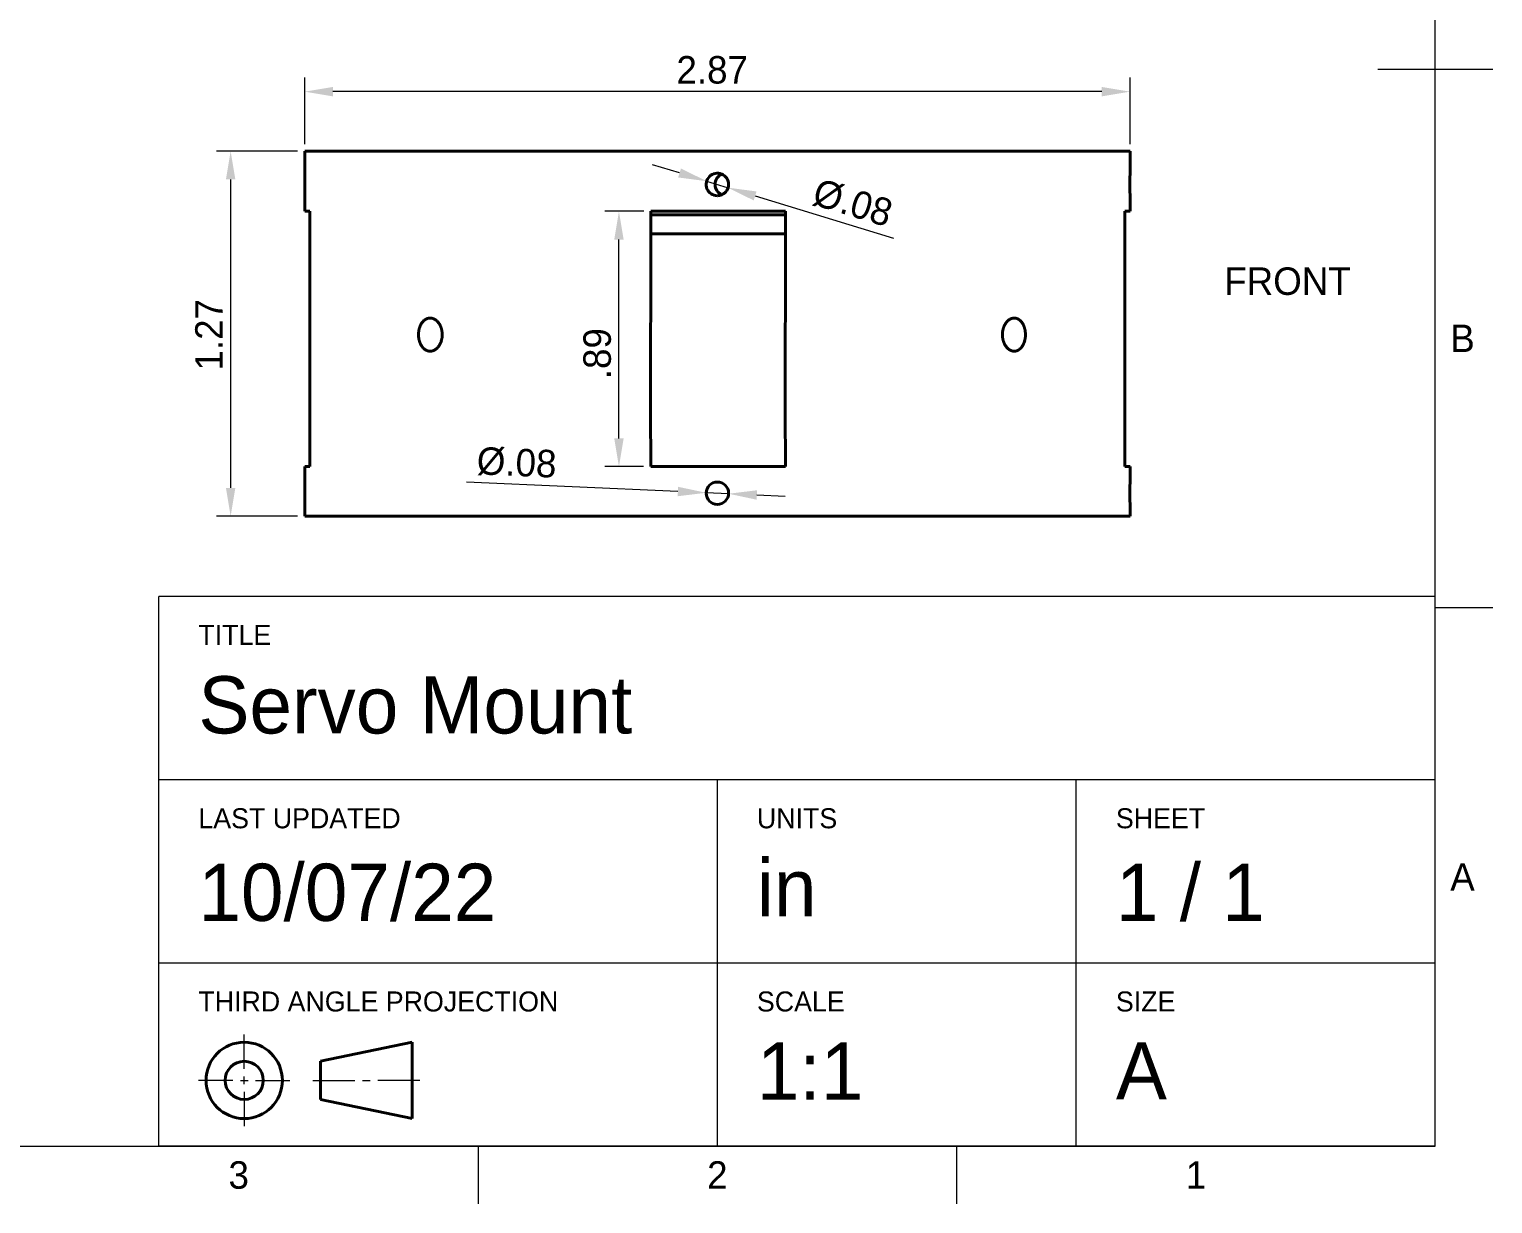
# Model space of a CAD drawing. Header units: inches. Extents: x 0.3 to 10.7, y 0.3 to 8.2.
# Drawn here: x 5.6 to 10.7, y 0.3 to 4.39 of the extents above; entities that cross this region are included whole.
import ezdxf

# ---------------------------------------------------------------- set-up
doc = ezdxf.new("R2010")
doc.units = ezdxf.units.IN
doc.header["$LTSCALE"] = 0.03937
doc.header["$MEASUREMENT"] = 0
for name, color, linetype in [('Annotations', 7, 'Continuous'), ('Border', 7, 'Continuous'), ('Geometries', 7, 'Continuous')]:
    doc.layers.add(name, color=color, linetype=linetype)
doc.styles.add('Shapr0', font='txt', dxfattribs={"height": 0.0957})
doc.styles.add('Shapr1', font='txt', dxfattribs={"height": 0.0957})
doc.styles.add('Shapr5', font='txt', dxfattribs={"height": 0.0957})
doc.dimstyles.new('ISO-25', dxfattribs={"dimtxt": 0.098425, "dimasz": 0.098425, "dimexe": 0.049213, "dimexo": 0.024606, "dimgap": 0.024606, "dimtad": 1, "dimtxsty": 'Standard', "dimcen": 0.098425, "dimadec": 0, "dimazin": 0, "dimtfac": 1, "dimtmove": 0, "dimatfit": 3, "dimfxl": 0.03937, "dimarcsym": 0})

# ---------------------------------------------------------------- blocks, each defined once
blk = doc.blocks.new('*D5')
at = {"layer": 'Annotations', "color": 0, "linetype": 'Continuous', "lineweight": 15}
for p, q in [((6.563, 3.9888), (6.563, 4.2205)), ((9.437, 3.9888), (9.437, 4.2205)), ((9.3386, 4.1713), (6.6614, 4.1713))]:
    blk.add_line(p, q, dxfattribs=at)
at = {"layer": 'Annotations', "color": 0}
for points in [[(6.6614, 4.1877), (6.6614, 4.1549), (6.563, 4.1713)], [(9.3386, 4.1549), (9.3386, 4.1877), (9.437, 4.1713)]]:
    blk.add_solid(points, dxfattribs=at)
at = {"layer": 'Defpoints', "color": 0}
for p in [(6.563, 4.1713), (6.563, 3.9642), (9.437, 3.9642)]:
    blk.add_point(p, dxfattribs=at)
at = {"layer": 'Annotations', "color": 0, "lineweight": 15, "insert": (7.9821, 4.2467), "char_height": 0.0957, "attachment_point": 5, "style": 'Shapr5'}
blk.add_mtext('2.87', dxfattribs=at)
blk = doc.blocks.new('*D6')
at = {"layer": 'Annotations', "color": 0, "linetype": 'Continuous', "lineweight": 15}
for p, q in [((7.7437, 3.7549), (7.6082, 3.7549)), ((7.6574, 2.9644), (7.6574, 3.6565)), ((7.7434, 2.866), (7.6082, 2.866))]:
    blk.add_line(p, q, dxfattribs=at)
at = {"layer": 'Annotations', "color": 0}
for points in [[(7.6738, 3.6565), (7.641, 3.6565), (7.6574, 3.7549)], [(7.641, 2.9644), (7.6738, 2.9644), (7.6574, 2.866)]]:
    blk.add_solid(points, dxfattribs=at)
at = {"layer": 'Defpoints', "color": 0}
for p in [(7.6574, 3.7549), (7.7683, 3.7549), (7.768, 2.866)]:
    blk.add_point(p, dxfattribs=at)
at = {"layer": 'Annotations', "color": 0, "lineweight": 15, "insert": (7.582, 3.2593), "char_height": 0.0957, "attachment_point": 5, "rotation": 90, "style": 'Shapr5'}
blk.add_mtext('.89', dxfattribs=at)
blk = doc.blocks.new('*D7')
at = {"layer": 'Annotations', "color": 0, "linetype": 'Continuous', "lineweight": 15}
for p, q in [((7.8626, 2.7793), (7.1269, 2.8114)), ((8.039, 2.7716), (7.961, 2.775)), ((8.1374, 2.7673), (8.2357, 2.763))]:
    blk.add_line(p, q, dxfattribs=at)
at = {"layer": 'Annotations', "color": 0}
for points in [[(7.8619, 2.7629), (7.8634, 2.7957), (7.961, 2.775)], [(8.1381, 2.7837), (8.1366, 2.7509), (8.039, 2.7716)]]:
    blk.add_solid(points, dxfattribs=at)
at = {"layer": 'Defpoints', "color": 0}
for p in [(7.961, 2.775), (8.039, 2.7716)]:
    blk.add_point(p, dxfattribs=at)
at = {"layer": 'Annotations', "color": 0, "lineweight": 15, "insert": (7.3012, 2.8793), "char_height": 0.0957, "attachment_point": 5, "rotation": 357.5002, "style": 'Shapr5'}
blk.add_mtext('%%c.08', dxfattribs=at)
blk = doc.blocks.new('*D8')
at = {"layer": 'Annotations', "color": 0, "linetype": 'Continuous', "lineweight": 15}
for p, q in [((7.8685, 3.8883), (7.7743, 3.917)), ((7.9626, 3.8597), (8.0374, 3.837)), ((8.1315, 3.8083), (8.6133, 3.6618))]:
    blk.add_line(p, q, dxfattribs=at)
at = {"layer": 'Annotations', "color": 0}
for points in [[(7.8637, 3.8726), (7.8732, 3.904), (7.9626, 3.8597)], [(8.1363, 3.824), (8.1268, 3.7926), (8.0374, 3.837)]]:
    blk.add_solid(points, dxfattribs=at)
at = {"layer": 'Defpoints', "color": 0}
for p in [(7.9626, 3.8597), (8.0374, 3.837)]:
    blk.add_point(p, dxfattribs=at)
at = {"layer": 'Annotations', "color": 0, "lineweight": 15, "insert": (8.4715, 3.7838), "char_height": 0.0957, "attachment_point": 5, "rotation": 343.0849, "style": 'Shapr5'}
blk.add_mtext('%%c.08', dxfattribs=at)
blk = doc.blocks.new('*D9')
at = {"layer": 'Annotations', "color": 0, "linetype": 'Continuous', "lineweight": 15}
for p, q in [((6.5384, 3.9642), (6.2559, 3.9642)), ((6.3052, 3.8657), (6.3052, 2.7918)), ((6.5384, 2.6934), (6.2559, 2.6934))]:
    blk.add_line(p, q, dxfattribs=at)
at = {"layer": 'Annotations', "color": 0}
for points in [[(6.3216, 3.8657), (6.2888, 3.8657), (6.3052, 3.9642)], [(6.2888, 2.7918), (6.3216, 2.7918), (6.3052, 2.6934)]]:
    blk.add_solid(points, dxfattribs=at)
at = {"layer": 'Defpoints', "color": 0}
for p in [(6.563, 3.9642), (6.3052, 2.6934), (6.563, 2.6934)]:
    blk.add_point(p, dxfattribs=at)
at = {"layer": 'Annotations', "color": 0, "lineweight": 15, "insert": (6.2297, 3.325), "char_height": 0.0957, "attachment_point": 5, "rotation": 90, "style": 'Shapr5'}
blk.add_mtext('1.27', dxfattribs=at)
blk = doc.blocks.new('*U10')
at = {"layer": 'Border', "linetype": 'Continuous', "lineweight": 15}
for p, q in [((10.5, 2.4134), (6.0551, 2.4134)), ((6.0551, 0.5), (6.0551, 2.4134)), ((10.5, 0.5), (10.5, 2.4134)), ((10.5, 1.7756), (6.0551, 1.7756)), ((8, 0.5), (8, 1.7756)), ((9.25, 0.5), (9.25, 1.7756)), ((10.5, 1.1378), (6.0551, 1.1378)), ((6.3524, 0.7692), (6.3524, 0.8888)), ((6.3125, 0.7293), (6.1929, 0.7293)), ((6.3391, 0.7293), (6.3657, 0.7293)), ((6.3524, 0.716), (6.3524, 0.7426)), ((6.3922, 0.7293), (6.5118, 0.7293)), ((6.5915, 0.7293), (6.7377, 0.7293)), ((6.7643, 0.7293), (6.7908, 0.7293)), ((6.9636, 0.7293), (6.8174, 0.7293)), ((6.3524, 0.6895), (6.3524, 0.5699)), ((10.5, 0.5), (6.0551, 0.5))]:
    blk.add_line(p, q, dxfattribs=at)
at = {"layer": 'Border', "linetype": 'Continuous', "lineweight": 40}
for p, q in [((6.6181, 0.7958), (6.937, 0.8622)), ((6.937, 0.8622), (6.937, 0.5965)), ((6.6181, 0.7958), (6.6181, 0.6629)), ((6.6181, 0.6629), (6.937, 0.5965))]:
    blk.add_line(p, q, dxfattribs=at)
for radius in [0.1329, 0.0664]:
    blk.add_circle((6.3524, 0.7293), radius, dxfattribs=at)

msp = doc.modelspace()

# ---------------------------------------------------------------- linework, layer by layer
at = {"layer": 'Border', "linetype": 'Continuous', "lineweight": 15}
for p, q in [((10.5, 0.5), (10.5, 8)), ((10.3, 4.25), (10.7, 4.25)), ((10.5, 2.375), (10.7, 2.375)), ((0.5, 0.5), (10.5, 0.5)), ((7.1667, 0.5), (7.1667, 0.3)), ((8.8333, 0.5), (8.8333, 0.3))]:
    msp.add_line(p, q, dxfattribs=at)
at = {"layer": 'Geometries', "linetype": 'Continuous', "lineweight": 40}
for p, q in [((6.563, 3.8859), (6.563, 3.9642)), ((9.437, 3.9642), (6.563, 3.9642)), ((6.563, 3.9642), (6.563, 3.9642)), ((9.437, 3.8858), (9.437, 3.9642)), ((6.563, 3.7549), (6.563, 3.8108)), ((9.437, 3.7549), (9.437, 3.8108)), ((6.5809, 3.7549), (6.563, 3.7549)), ((6.5809, 3.0591), (6.5809, 3.7549)), ((7.7683, 3.7424), (7.7683, 3.7549)), ((8.2372, 3.7549), (7.7683, 3.7549)), ((7.7683, 3.7424), (8.2372, 3.7424)), ((7.7683, 3.676), (7.7683, 3.7424)), ((8.2372, 3.7424), (8.2372, 3.7549)), ((8.2372, 3.676), (8.2372, 3.7424)), ((9.4191, 3.7549), (9.437, 3.7549)), ((9.4191, 3.0591), (9.4191, 3.7549)), ((7.7678, 3.0591), (7.7683, 3.676)), ((8.2372, 3.676), (7.7683, 3.676)), ((8.2367, 3.0591), (8.2372, 3.676)), ((6.5809, 2.866), (6.5809, 3.0591)), ((7.768, 2.866), (7.7678, 3.0591)), ((8.2369, 2.866), (8.2367, 3.0591)), ((9.4191, 2.866), (9.4191, 3.0591)), ((6.5809, 2.866), (6.563, 2.866)), ((6.563, 2.866), (6.563, 2.8108)), ((8.2369, 2.866), (7.768, 2.866)), ((9.4191, 2.866), (9.437, 2.866)), ((9.437, 2.866), (9.437, 2.8108)), ((6.563, 2.6934), (6.563, 2.7358)), ((9.437, 2.6934), (9.437, 2.7358)), ((9.437, 2.6934), (6.563, 2.6934))]:
    msp.add_line(p, q, dxfattribs=at)
at = {"layer": 'Geometries', "linetype": 'Continuous', "lineweight": 40, "flags": 128}
for points in [[(6.563, 3.8859), (6.563, 3.8857), (6.563, 3.885), (6.563, 3.8842), (6.563, 3.8834), (6.563, 3.8825), (6.563, 3.8814), (6.563, 3.8802), (6.5631, 3.8789), (6.5631, 3.8775), (6.5631, 3.876), (6.5631, 3.8754), (6.5631, 3.8747), (6.5631, 3.8741), (6.5631, 3.8735), (6.5631, 3.8728), (6.5631, 3.8722), (6.5631, 3.8716), (6.5632, 3.8698), (6.5632, 3.868), (6.5632, 3.8664), (6.5632, 3.8649), (6.5632, 3.8633), (6.5632, 3.8618), (6.5632, 3.8603), (6.5632, 3.8585), (6.5632, 3.8568), (6.5633, 3.8552), (6.5633, 3.8536), (6.5633, 3.8522), (6.5633, 3.8508), (6.5633, 3.8495), (6.5633, 3.8484), (6.5633, 3.8472), (6.5633, 3.8459), (6.5633, 3.8445), (6.5633, 3.8431), (6.5633, 3.8415), (6.5632, 3.8399), (6.5632, 3.8382), (6.5632, 3.8364), (6.5632, 3.8349), (6.5632, 3.8334), (6.5632, 3.8318), (6.5632, 3.8303), (6.5632, 3.8287), (6.5632, 3.8271), (6.5631, 3.8255), (6.5631, 3.8239), (6.5631, 3.8223), (6.5631, 3.8207), (6.5631, 3.8202), (6.5631, 3.8197), (6.5631, 3.8192), (6.5631, 3.8188), (6.5631, 3.8183), (6.5631, 3.8179), (6.5631, 3.8174), (6.563, 3.8163), (6.563, 3.8153), (6.563, 3.8142), (6.563, 3.8133), (6.563, 3.8124), (6.563, 3.8117), (6.563, 3.811), (6.563, 3.8108)], [(9.437, 3.8859), (9.437, 3.8857), (9.437, 3.885), (9.437, 3.8843), (9.437, 3.8834), (9.437, 3.8825), (9.437, 3.8814), (9.437, 3.8806), (9.437, 3.8796), (9.4369, 3.8786), (9.4369, 3.8783), (9.4369, 3.8779), (9.4369, 3.8775), (9.4369, 3.8772), (9.4369, 3.8768), (9.4369, 3.8764), (9.4369, 3.876), (9.4369, 3.8744), (9.4369, 3.8728), (9.4369, 3.8712), (9.4368, 3.8696), (9.4368, 3.868), (9.4368, 3.8664), (9.4368, 3.8649), (9.4368, 3.8633), (9.4368, 3.8618), (9.4368, 3.8603), (9.4368, 3.8585), (9.4368, 3.8568), (9.4367, 3.8552), (9.4367, 3.8536), (9.4367, 3.8521), (9.4367, 3.8508), (9.4367, 3.8495), (9.4367, 3.8483)], [(9.4367, 3.8483), (9.4367, 3.8472), (9.4367, 3.8459), (9.4367, 3.8445), (9.4367, 3.8431), (9.4367, 3.8415), (9.4368, 3.8399), (9.4368, 3.8382), (9.4368, 3.8364), (9.4368, 3.8349), (9.4368, 3.8334), (9.4368, 3.8318), (9.4368, 3.8302), (9.4368, 3.8287), (9.4368, 3.8272), (9.4369, 3.8257), (9.4369, 3.8242), (9.4369, 3.8237), (9.4369, 3.8232), (9.4369, 3.8227), (9.4369, 3.8222), (9.4369, 3.8217), (9.4369, 3.8212), (9.4369, 3.8207), (9.4369, 3.8192), (9.4369, 3.8177), (9.437, 3.8164), (9.437, 3.8153), (9.437, 3.8142), (9.437, 3.8133), (9.437, 3.8124), (9.437, 3.8117), (9.437, 3.811), (9.437, 3.8108)], [(6.9999, 3.3832), (6.999, 3.3832), (6.998, 3.3831), (6.997, 3.383), (6.9961, 3.3829), (6.9951, 3.3828), (6.9942, 3.3826), (6.9933, 3.3824), (6.9924, 3.3822), (6.9916, 3.382), (6.9907, 3.3817), (6.9898, 3.3814), (6.9889, 3.3811), (6.9881, 3.3807), (6.9872, 3.3804), (6.9863, 3.3799), (6.9854, 3.3795), (6.9846, 3.379), (6.9837, 3.3785), (6.9828, 3.3779), (6.982, 3.3774), (6.9812, 3.3768), (6.9804, 3.3762), (6.9796, 3.3756), (6.9788, 3.3749), (6.9781, 3.3743), (6.9773, 3.3736), (6.9766, 3.3729), (6.9759, 3.3721), (6.9751, 3.3714), (6.9744, 3.3706), (6.9737, 3.3697), (6.973, 3.3689), (6.9723, 3.368), (6.9716, 3.367), (6.971, 3.3661), (6.9703, 3.3652), (6.9697, 3.3642), (6.9691, 3.3633), (6.9686, 3.3623), (6.968, 3.3613), (6.9675, 3.3603), (6.9669, 3.3593), (6.9664, 3.3583), (6.9659, 3.3572), (6.9655, 3.3561), (6.965, 3.355), (6.9645, 3.3538), (6.9641, 3.3526), (6.9636, 3.3515), (6.9632, 3.3502), (6.9629, 3.3491), (6.9625, 3.3479), (6.9622, 3.3467), (6.9619, 3.3455), (6.9616, 3.3443), (6.9613, 3.3431), (6.961, 3.3419), (6.9608, 3.3407), (6.9606, 3.3395), (6.9604, 3.3382), (6.9602, 3.3369), (6.96, 3.3356), (6.9598, 3.3343), (6.9597, 3.3329), (6.9596, 3.3316), (6.9595, 3.3303), (6.9595, 3.3291), (6.9594, 3.3278), (6.9594, 3.3265), (6.9594, 3.3252), (6.9594, 3.324), (6.9594, 3.3227), (6.9595, 3.3214), (6.9596, 3.3201), (6.9596, 3.3189), (6.9598, 3.3175), (6.9599, 3.3162), (6.9601, 3.3149), (6.9602, 3.3136), (6.9604, 3.3123), (6.9607, 3.311), (6.9609, 3.3098), (6.9611, 3.3086), (6.9614, 3.3074), (6.9617, 3.3062), (6.962, 3.305), (6.9623, 3.3038), (6.9626, 3.3026), (6.963, 3.3014), (6.9634, 3.3003), (6.9638, 3.2991), (6.9642, 3.2979), (6.9647, 3.2967), (6.9652, 3.2956), (6.9656, 3.2944), (6.9661, 3.2934), (6.9666, 3.2923), (6.9671, 3.2913), (6.9677, 3.2903), (6.9682, 3.2892), (6.9688, 3.2883), (6.9694, 3.2873), (6.97, 3.2864), (6.9706, 3.2854), (6.9712, 3.2845), (6.9719, 3.2836), (6.9726, 3.2827), (6.9733, 3.2818), (6.974, 3.2809), (6.9747, 3.2801), (6.9754, 3.2793), (6.9761, 3.2785), (6.9769, 3.2778), (6.9776, 3.2771), (6.9784, 3.2764), (6.9791, 3.2758), (6.9799, 3.2751), (6.9807, 3.2745), (6.9815, 3.2739), (6.9823, 3.2734), (6.9832, 3.2728), (6.984, 3.2723), (6.9849, 3.2718), (6.9858, 3.2713), (6.9867, 3.2709), (6.9875, 3.2705), (6.9884, 3.2701), (6.9893, 3.2697), (6.9901, 3.2694), (6.991, 3.2691), (6.9919, 3.2689), (6.9928, 3.2686), (6.9937, 3.2684), (6.9946, 3.2683), (6.9955, 3.2681), (6.9965, 3.268), (6.9974, 3.2679), (6.9984, 3.2678), (6.9993, 3.2678)], [(7.042, 3.3255), (7.042, 3.3268), (7.0419, 3.328), (7.0419, 3.3293), (7.0418, 3.3306), (7.0417, 3.3318), (7.0416, 3.3331), (7.0415, 3.3344), (7.0413, 3.3356), (7.0411, 3.3369), (7.0409, 3.3381), (7.0407, 3.3394), (7.0405, 3.3407), (7.0402, 3.342), (7.0399, 3.3433), (7.0396, 3.3446), (7.0393, 3.3458), (7.0389, 3.3469), (7.0386, 3.3481), (7.0382, 3.3493), (7.0378, 3.3504), (7.0374, 3.3516), (7.0369, 3.3527), (7.0365, 3.3538), (7.036, 3.3549), (7.0355, 3.356), (7.035, 3.3572), (7.0344, 3.3583), (7.0338, 3.3594), (7.0333, 3.3604), (7.0326, 3.3615), (7.032, 3.3625), (7.0314, 3.3635), (7.0308, 3.3644), (7.0302, 3.3653), (7.0295, 3.3662), (7.0288, 3.3671), (7.0282, 3.368), (7.0275, 3.3689), (7.0268, 3.3697), (7.026, 3.3705), (7.0253, 3.3713), (7.0245, 3.3721), (7.0237, 3.3729), (7.0229, 3.3737), (7.022, 3.3744), (7.0212, 3.375), (7.0204, 3.3757), (7.0196, 3.3763), (7.0188, 3.3769), (7.018, 3.3775), (7.0171, 3.378), (7.0163, 3.3785), (7.0154, 3.379), (7.0146, 3.3795), (7.0137, 3.3799), (7.0128, 3.3803), (7.0118, 3.3807), (7.0109, 3.3811), (7.01, 3.3815), (7.009, 3.3818), (7.0081, 3.382), (7.0072, 3.3823), (7.0063, 3.3825), (7.0054, 3.3827), (7.0045, 3.3828), (7.0036, 3.3829), (7.0027, 3.383), (7.0018, 3.3831), (7.0008, 3.3832), (6.9999, 3.3832), (6.9999, 3.3832)], [(9.0336, 3.3832), (9.0327, 3.3832), (9.0318, 3.3831), (9.0309, 3.383), (9.0299, 3.3829), (9.029, 3.3828), (9.0281, 3.3826), (9.0272, 3.3824), (9.0263, 3.3822), (9.0255, 3.382), (9.0246, 3.3817), (9.0237, 3.3814), (9.0229, 3.3811), (9.022, 3.3807), (9.0211, 3.3804), (9.0203, 3.3799), (9.0194, 3.3795), (9.0185, 3.379), (9.0176, 3.3785), (9.0168, 3.3779), (9.0159, 3.3774), (9.0151, 3.3768), (9.0143, 3.3762), (9.0135, 3.3756), (9.0127, 3.3749), (9.012, 3.3743), (9.0112, 3.3736), (9.0105, 3.3729), (9.0097, 3.3721), (9.009, 3.3714), (9.0083, 3.3706), (9.0075, 3.3697), (9.0068, 3.3689), (9.0061, 3.368), (9.0054, 3.367), (9.0047, 3.3661), (9.0041, 3.3652), (9.0035, 3.3643), (9.0029, 3.3633), (9.0023, 3.3623), (9.0017, 3.3613), (9.0011, 3.3603), (9.0006, 3.3593), (9.0001, 3.3583), (8.9995, 3.3572), (8.999, 3.3561), (8.9985, 3.355), (8.9981, 3.3538), (8.9976, 3.3526), (8.9972, 3.3515), (8.9967, 3.3503), (8.9963, 3.3491), (8.996, 3.3479), (8.9956, 3.3467), (8.9953, 3.3456), (8.995, 3.3444), (8.9947, 3.3431), (8.9944, 3.3419), (8.9942, 3.3407), (8.9939, 3.3395), (8.9937, 3.3382), (8.9935, 3.3369), (8.9933, 3.3356), (8.9932, 3.3343), (8.993, 3.3329), (8.9929, 3.3316), (8.9928, 3.3303), (8.9928, 3.3291), (8.9927, 3.3278), (8.9927, 3.3265), (8.9927, 3.3252), (8.9927, 3.324), (8.9927, 3.3227), (8.9928, 3.3214), (8.9929, 3.3201), (8.993, 3.3189), (8.9931, 3.3175), (8.9932, 3.3162), (8.9934, 3.3149), (8.9936, 3.3136), (8.9938, 3.3123), (8.994, 3.311), (8.9943, 3.3098), (8.9945, 3.3086), (8.9948, 3.3074), (8.9951, 3.3062), (8.9954, 3.305), (8.9958, 3.3038), (8.9961, 3.3026), (8.9965, 3.3014), (8.9969, 3.3003), (8.9973, 3.2991), (8.9978, 3.2979), (8.9982, 3.2967), (8.9987, 3.2956), (8.9992, 3.2944), (8.9997, 3.2934), (9.0003, 3.2923), (9.0008, 3.2913), (9.0013, 3.2903), (9.0019, 3.2893), (9.0025, 3.2883), (9.0031, 3.2873), (9.0037, 3.2864), (9.0043, 3.2854), (9.005, 3.2845), (9.0057, 3.2836), (9.0064, 3.2827), (9.0071, 3.2818), (9.0078, 3.2809), (9.0085, 3.2801), (9.0093, 3.2793), (9.01, 3.2786), (9.0107, 3.2778), (9.0115, 3.2771), (9.0123, 3.2764), (9.013, 3.2758), (9.0138, 3.2751), (9.0146, 3.2745), (9.0154, 3.2739), (9.0162, 3.2734), (9.0171, 3.2728), (9.018, 3.2723), (9.0188, 3.2718), (9.0197, 3.2713), (9.0206, 3.2709), (9.0215, 3.2705), (9.0223, 3.2701), (9.0232, 3.2697), (9.0241, 3.2694), (9.0249, 3.2691), (9.0258, 3.2689), (9.0267, 3.2686), (9.0276, 3.2684), (9.0284, 3.2683), (9.0293, 3.2681), (9.0303, 3.268), (9.0312, 3.2679), (9.0321, 3.2678), (9.0331, 3.2678), (9.0336, 3.2678)], [(9.0729, 3.3255), (9.0729, 3.3268), (9.0729, 3.328), (9.0728, 3.3293), (9.0728, 3.3306), (9.0727, 3.3318), (9.0726, 3.3331), (9.0724, 3.3344), (9.0723, 3.3356), (9.0721, 3.3369), (9.072, 3.3381), (9.0718, 3.3394), (9.0715, 3.3407), (9.0713, 3.342), (9.071, 3.3433), (9.0707, 3.3446), (9.0704, 3.3458), (9.0701, 3.3469), (9.0698, 3.3481), (9.0695, 3.3493), (9.0691, 3.3504), (9.0687, 3.3516), (9.0683, 3.3527), (9.0679, 3.3538), (9.0675, 3.3549), (9.0671, 3.356), (9.0666, 3.3572), (9.0661, 3.3583), (9.0655, 3.3594), (9.065, 3.3604), (9.0645, 3.3615), (9.0639, 3.3625), (9.0634, 3.3634), (9.0628, 3.3644), (9.0622, 3.3653), (9.0616, 3.3662), (9.061, 3.3671), (9.0603, 3.368), (9.0597, 3.3689), (9.0591, 3.3697), (9.0584, 3.3705), (9.0577, 3.3713), (9.0569, 3.3721), (9.0562, 3.3729), (9.0554, 3.3737), (9.0547, 3.3744), (9.0539, 3.375), (9.0532, 3.3757), (9.0524, 3.3763), (9.0517, 3.3769), (9.0509, 3.3775), (9.0501, 3.378), (9.0493, 3.3785), (9.0485, 3.379), (9.0477, 3.3795), (9.0468, 3.3799), (9.046, 3.3803), (9.0451, 3.3807), (9.0442, 3.3811), (9.0433, 3.3815), (9.0424, 3.3818), (9.0416, 3.382), (9.0407, 3.3823), (9.0398, 3.3825), (9.0389, 3.3827), (9.0381, 3.3828), (9.0372, 3.3829), (9.0363, 3.383), (9.0354, 3.3831), (9.0345, 3.3832), (9.0337, 3.3832), (9.0336, 3.3832)], [(7.0005, 3.2678), (7.0012, 3.2678), (7.0021, 3.2679), (7.003, 3.2679), (7.0039, 3.2681), (7.0048, 3.2682), (7.0058, 3.2684), (7.0067, 3.2686), (7.0076, 3.2688), (7.0085, 3.269), (7.0094, 3.2693), (7.0103, 3.2696), (7.0112, 3.27), (7.0122, 3.2704), (7.0131, 3.2708), (7.014, 3.2712), (7.0149, 3.2717), (7.0157, 3.2721), (7.0166, 3.2726), (7.0174, 3.2732), (7.0183, 3.2737), (7.0191, 3.2743), (7.0199, 3.2749), (7.0207, 3.2755), (7.0215, 3.2762), (7.0223, 3.2768), (7.0231, 3.2776), (7.0239, 3.2783), (7.0247, 3.2791), (7.0255, 3.2799), (7.0263, 3.2807), (7.027, 3.2816), (7.0277, 3.2824), (7.0284, 3.2833), (7.0291, 3.2841), (7.0298, 3.285), (7.0304, 3.286), (7.031, 3.2869), (7.0317, 3.2879), (7.0323, 3.2888), (7.0329, 3.2898), (7.0335, 3.2909), (7.034, 3.292), (7.0346, 3.2931), (7.0352, 3.2942), (7.0357, 3.2953), (7.0362, 3.2964), (7.0366, 3.2975), (7.0371, 3.2987), (7.0375, 3.2998), (7.0379, 3.301), (7.0383, 3.3021), (7.0387, 3.3033), (7.039, 3.3045), (7.0394, 3.3057), (7.0397, 3.3069), (7.04, 3.3081), (7.0403, 3.3094), (7.0406, 3.3107), (7.0408, 3.312), (7.041, 3.3133), (7.0412, 3.3145), (7.0414, 3.3157), (7.0415, 3.3169), (7.0416, 3.3181), (7.0417, 3.3193), (7.0418, 3.3206), (7.0419, 3.3218), (7.042, 3.323), (7.042, 3.3242), (7.042, 3.3255)], [(9.0336, 3.2678), (9.034, 3.2678), (9.0349, 3.2678), (9.0358, 3.2679), (9.0366, 3.2679), (9.0375, 3.2681), (9.0384, 3.2682), (9.0393, 3.2684), (9.0401, 3.2686), (9.041, 3.2688), (9.0419, 3.269), (9.0427, 3.2693), (9.0436, 3.2696), (9.0445, 3.27), (9.0454, 3.2704), (9.0463, 3.2708), (9.0471, 3.2712), (9.048, 3.2717), (9.0488, 3.2721), (9.0496, 3.2726), (9.0504, 3.2731), (9.0512, 3.2737), (9.0519, 3.2743), (9.0527, 3.2749), (9.0535, 3.2755), (9.0542, 3.2761), (9.0549, 3.2768), (9.0557, 3.2776), (9.0564, 3.2783), (9.0572, 3.2791), (9.0579, 3.2799), (9.0586, 3.2807), (9.0593, 3.2816), (9.0599, 3.2824), (9.0606, 3.2833), (9.0612, 3.2841), (9.0618, 3.285), (9.0624, 3.286), (9.063, 3.2869), (9.0636, 3.2879), (9.0641, 3.2888), (9.0646, 3.2898), (9.0652, 3.2909), (9.0657, 3.292), (9.0662, 3.2931), (9.0667, 3.2942), (9.0672, 3.2953), (9.0677, 3.2964), (9.0681, 3.2975), (9.0685, 3.2987), (9.0689, 3.2998), (9.0692, 3.301), (9.0696, 3.3021), (9.0699, 3.3033), (9.0703, 3.3045), (9.0706, 3.3057), (9.0708, 3.3069), (9.0711, 3.3081), (9.0714, 3.3094), (9.0716, 3.3107), (9.0718, 3.312), (9.072, 3.3133), (9.0722, 3.3145), (9.0723, 3.3157), (9.0725, 3.3169), (9.0726, 3.3181), (9.0727, 3.3193), (9.0728, 3.3206), (9.0728, 3.3218), (9.0729, 3.323), (9.0729, 3.3242), (9.0729, 3.3255)], [(6.9993, 3.2678), (6.9993, 3.2678), (6.9999, 3.2678)], [(6.9999, 3.2678), (7.0003, 3.2678), (7.0005, 3.2678)], [(6.563, 2.8108), (6.563, 2.8106), (6.563, 2.8099), (6.563, 2.8092), (6.563, 2.8084), (6.563, 2.8074), (6.563, 2.8064), (6.563, 2.8052), (6.5631, 2.8039), (6.5631, 2.8025), (6.5631, 2.8009), (6.5631, 2.8003), (6.5631, 2.7997), (6.5631, 2.7991), (6.5631, 2.7984), (6.5631, 2.7978), (6.5631, 2.7971), (6.5631, 2.7965), (6.5632, 2.7947), (6.5632, 2.793), (6.5632, 2.7914), (6.5632, 2.7898), (6.5632, 2.7883), (6.5632, 2.7867), (6.5632, 2.7853), (6.5632, 2.7835), (6.5632, 2.7817), (6.5633, 2.7801), (6.5633, 2.7786), (6.5633, 2.7771), (6.5633, 2.7757), (6.5633, 2.7745), (6.5633, 2.7733), (6.5633, 2.7721), (6.5633, 2.7709), (6.5633, 2.7695), (6.5633, 2.768), (6.5633, 2.7665), (6.5632, 2.7648), (6.5632, 2.7631), (6.5632, 2.7613), (6.5632, 2.7598), (6.5632, 2.7583), (6.5632, 2.7568), (6.5632, 2.7552), (6.5632, 2.7536), (6.5632, 2.752), (6.5631, 2.7504), (6.5631, 2.7488), (6.5631, 2.7472), (6.5631, 2.7457), (6.5631, 2.7452), (6.5631, 2.7447), (6.5631, 2.7442), (6.5631, 2.7437), (6.5631, 2.7433), (6.5631, 2.7428), (6.5631, 2.7424), (6.563, 2.7413), (6.563, 2.7402), (6.563, 2.7392), (6.563, 2.7382), (6.563, 2.7374), (6.563, 2.7367), (6.563, 2.736), (6.563, 2.7358)], [(9.437, 2.8108), (9.437, 2.8106), (9.437, 2.8099), (9.437, 2.8092), (9.437, 2.8084), (9.437, 2.8074), (9.437, 2.8064), (9.437, 2.8055), (9.437, 2.8046), (9.4369, 2.8036), (9.4369, 2.8032), (9.4369, 2.8029), (9.4369, 2.8025), (9.4369, 2.8021), (9.4369, 2.8017), (9.4369, 2.8013), (9.4369, 2.8009), (9.4369, 2.7994), (9.4369, 2.7978), (9.4369, 2.7962), (9.4368, 2.7946), (9.4368, 2.793), (9.4368, 2.7914), (9.4368, 2.7898), (9.4368, 2.7883), (9.4368, 2.7867), (9.4368, 2.7853), (9.4368, 2.7835), (9.4368, 2.7817), (9.4367, 2.7801), (9.4367, 2.7786), (9.4367, 2.7771), (9.4367, 2.7757), (9.4367, 2.7745), (9.4367, 2.7733)], [(9.4367, 2.7733), (9.4367, 2.7721), (9.4367, 2.7708), (9.4367, 2.7695), (9.4367, 2.768), (9.4367, 2.7665), (9.4368, 2.7648), (9.4368, 2.7631), (9.4368, 2.7613), (9.4368, 2.7598), (9.4368, 2.7583), (9.4368, 2.7568), (9.4368, 2.7552), (9.4368, 2.7536), (9.4368, 2.7521), (9.4369, 2.7506), (9.4369, 2.7491), (9.4369, 2.7486), (9.4369, 2.7481), (9.4369, 2.7476), (9.4369, 2.7471), (9.4369, 2.7466), (9.4369, 2.7461), (9.4369, 2.7457), (9.4369, 2.7441), (9.4369, 2.7427), (9.437, 2.7414), (9.437, 2.7402), (9.437, 2.7392), (9.437, 2.7382), (9.437, 2.7374), (9.437, 2.7367), (9.437, 2.736), (9.437, 2.7358)]]:
    msp.add_lwpolyline(points, dxfattribs=at)
at = {"layer": 'Geometries', "linetype": 'Continuous', "lineweight": 40}
msp.add_circle((8, 2.7733), 0.0391, dxfattribs=at)
for centre, start, end in [((8, 3.8483), 66.5029, 270), ((8.0312, 3.8483), 113.4969, 246.5034), ((8, 3.8483), 293.4973, 66.5029), ((8, 3.8483), 270, 293.4973)]:
    msp.add_arc(centre, 0.0391, start, end, dxfattribs=at)

# ---------------------------------------------------------------- block references
msp.add_blockref('*U10', (0, 0))

# ---------------------------------------------------------------- texts
at = {"layer": 'Annotations', "linetype": 'Continuous', "lineweight": 15, "insert": (9.765, 3.511), "char_height": 0.071775, "width": 3.333335, "attachment_point": 4}
msp.add_mtext('{\\fSF-Mono-Regular-Extended.ttf|b0|i0|c0|p0;\\H1.333333x;FRONT}', dxfattribs=at)
at = {"layer": 'Border', "linetype": 'Continuous', "lineweight": 15, "char_height": 0.0957, "width": 0.0957, "style": 'Shapr0'}
for s, insert, attachment_point in [('B', (10.5521, 3.3125), 4), ('A', (10.5521, 1.4375), 4), ('3', (6.3333, 0.4479), 2), ('2', (8, 0.4479), 2), ('1', (9.6667, 0.4479), 2)]:
    msp.add_mtext(s, dxfattribs=dict(at, insert=insert, attachment_point=attachment_point))
at = {"layer": 'Border', "linetype": 'Continuous', "lineweight": 15, "attachment_point": 7, "style": 'Shapr1'}
for s, insert, char_height in [('TITLE', (6.1929, 2.2453), 0.0697), ('Servo Mount', (6.1929, 1.9342), 0.199312), ('LAST UPDATED', (6.1929, 1.606), 0.069703), ('UNITS', (8.1378, 1.606), 0.0697), ('SHEET', (9.3878, 1.606), 0.0697), ('10/07/22', (6.1929, 1.2817), 0.19931), ('in', (8.1378, 1.3007), 0.19931), ('1 / 1', (9.3878, 1.2817), 0.19931), ('THIRD ANGLE PROJECTION', (6.1929, 0.9682), 0.069703), ('SCALE', (8.1378, 0.9682), 0.0697), ('SIZE', (9.3878, 0.9682), 0.0697), ('1:1', (8.1378, 0.662), 0.19931), ('A', (9.3878, 0.6629), 0.1993)]:
    msp.add_mtext(s, dxfattribs=dict(at, insert=insert, char_height=char_height))

# ---------------------------------------------------------------- dimensions: what is measured, and where the dimension line sits
at = {"layer": 'Annotations', "linetype": 'Continuous', "lineweight": 15}
dim = msp.add_linear_dim(base=(6.563, 4.1713), p1=(9.437, 3.9642), p2=(6.563, 3.9642), dimstyle='ISO-25', override={"dimscale": 1, "dimgap": 0.027559, "dimdec": 2, "dimlfac": 1, "dimzin": 4, "dimdsep": 46, "dimtxsty": 'Shapr5', "dimse1": 0, "dimse2": 0, "dimfrac": 2, "dimlwd": 15, "dimlwe": 15}, dxfattribs=at)
dim.commit()
dim.dimension.update_dxf_attribs({"geometry": '*D5', "text_midpoint": (7.9821, 4.1713), "dimtype": 160})
for base, p1, p2, picture, middle in [((6.3052, 2.6934), (6.563, 3.9642), (6.563, 2.6934), '*D9', (6.3052, 3.325)), ((7.6574, 3.7549), (7.768, 2.866), (7.7683, 3.7549), '*D6', (7.6574, 3.2593))]:
    dim = msp.add_linear_dim(base=base, p1=p1, p2=p2, angle=90, dimstyle='ISO-25', override={"dimscale": 1, "dimgap": 0.027559, "dimdec": 2, "dimlfac": 1, "dimzin": 4, "dimdsep": 46, "dimtxsty": 'Shapr5', "dimse1": 0, "dimse2": 0, "dimfrac": 2, "dimlwd": 15, "dimlwe": 15}, dxfattribs=at)
    dim.commit()
    dim.dimension.update_dxf_attribs({"geometry": picture, "text_midpoint": middle, "dimtype": 160})
for p1, p2, picture, middle in [((7.9626, 3.8597), (8.0374, 3.837), '*D8', (8.4496, 3.7116)), ((8.039, 2.7716), (7.961, 2.775), '*D7', (7.2979, 2.8039))]:
    dim = msp.add_diameter_dim_2p(p1=p1, p2=p2, dimstyle='ISO-25', override={"dimscale": 1, "dimgap": 0.027559, "dimdec": 2, "dimlfac": 1, "dimzin": 4, "dimdsep": 46, "dimtxsty": 'Shapr5', "dimfrac": 2, "dimlwd": 15, "dimlwe": 15}, dxfattribs=at)
    dim.commit()
    dim.dimension.update_dxf_attribs({"geometry": picture, "text_midpoint": middle, "dimtype": 163})

doc.saveas('drawing.dxf')
